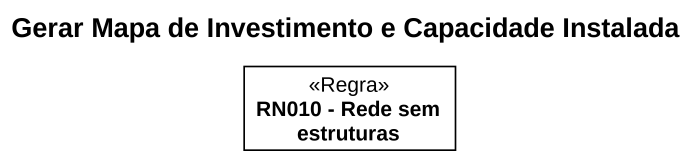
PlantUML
@startuml
title Gerar Mapa de Investimento e Capacidade Instalada
hide circle
hide empty members
class "RN010 - Rede sem estruturas" as RN010_Rede_sem_estruturas <<Regra>>
@enduml
